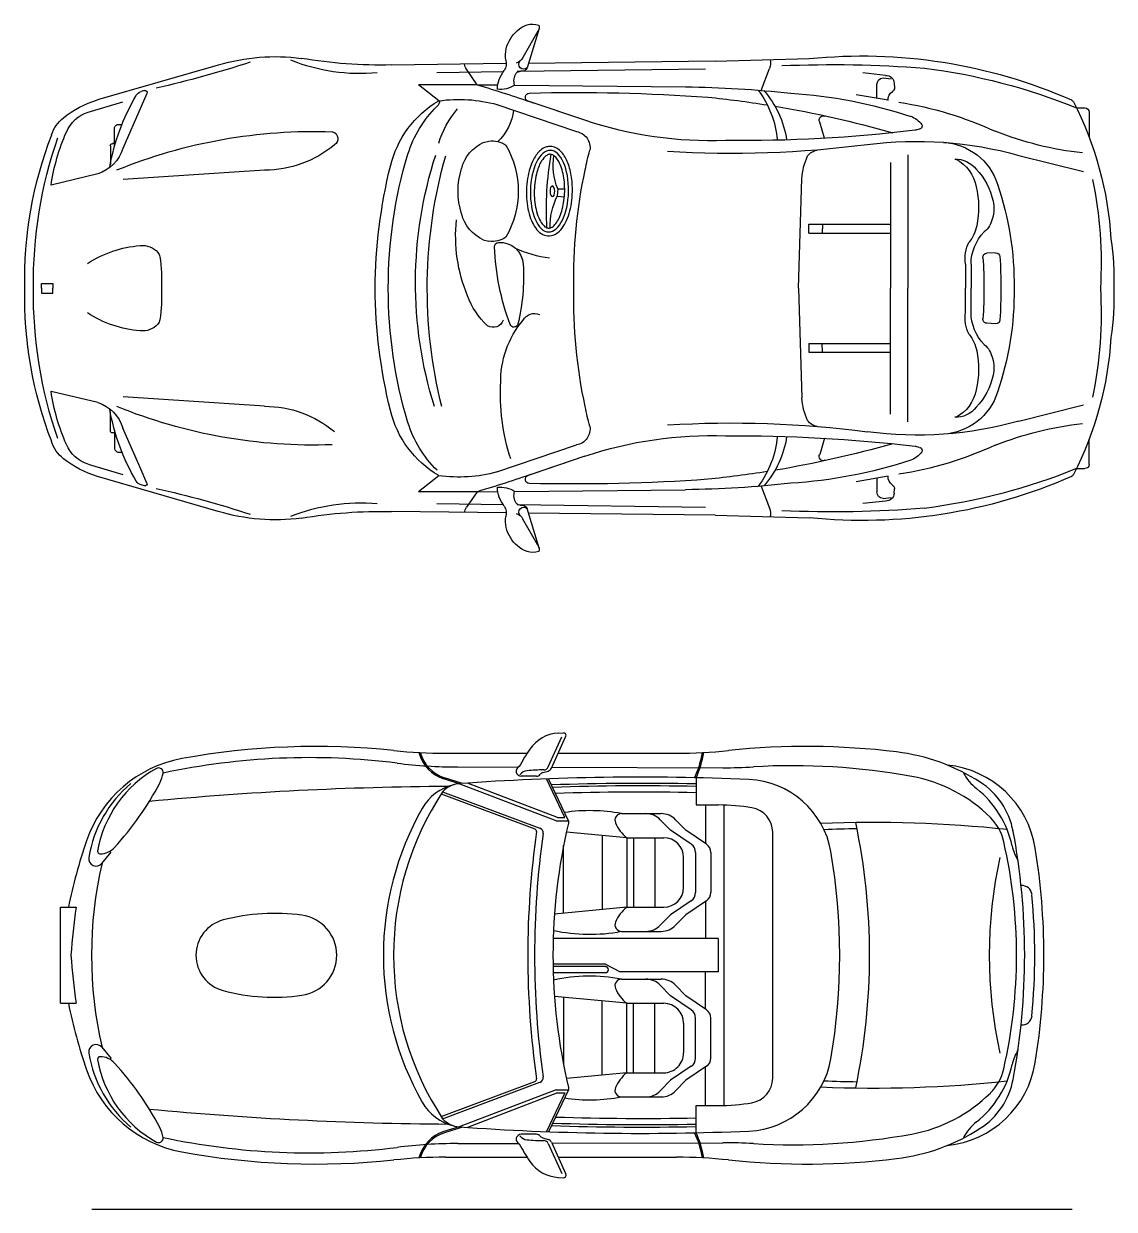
# Model space of a CAD drawing. Header units: millimetres. Extents: x -8431 to 21423, y 12317 to 28660.
# Drawn here: x -8431 to -2663, y 14747 to 21020 of the extents above; entities that cross this region are included whole.
import ezdxf

# ---------------------------------------------------------------- set-up
doc = ezdxf.new("R2010")
doc.units = ezdxf.units.MM

# ---------------------------------------------------------------- blocks, each defined once
blk = doc.blocks.new('Modena-planta')
for p, q in [((824.51, 47.86), (826.49, 41.31)), ((824.74, 47.37), (827.17, 43.05)), ((795.42, 42.43), (779.84, 42.85)), ((787.78, 37.61), (786.41, 41.25)), ((795.42, 42.43), (826.26, 42.07)), ((829.95, 42.03), (848.9, 41.8)), ((877.53, 41.8), (897.51, 36.03)), ((767.65, 39.68), (766.33, 39.52)), ((767.24, 40.07), (771, 40.49)), ((797, 41.12), (828.13, 40.7)), ((830.4, 40.67), (841.4, 40.53)), ((834.73, 38.53), (836.52, 41.1)), ((765.81, 38.77), (765.77, 38.05)), ((768.7, 36.29), (768.66, 38.57)), ((828.55, 38.47), (800.31, 38.2)), ((834.73, 38.53), (831.32, 38.5)), ((834.73, 38.53), (844.46, 38.52)), ((841.1, 35.88), (844.46, 38.52)), ((889.75, 37.57), (890.3, 37.4)), ((766.82, 35.96), (772.07, 36.89)), ((816.94, 32.66), (826.32, 35.83)), ((816.94, 32.66), (825.49, 35.56)), ((889.34, 37.1), (890.31, 34.94)), ((899.03, 33.99), (893.34, 35.71)), ((733.58, 34.03), (733.58, 29.86)), ((735.69, 34.71), (734.27, 34.71)), ((831.47, 35.26), (818.32, 30.79)), ((890.31, 34.94), (893.3, 28.02)), ((777.3, 29.69), (778.09, 32.36)), ((761.65, 31.2), (762.24, 31.03)), ((833.73, 28.98), (832.8, 29.19)), ((894.69, 28.8), (895.04, 28.8)), ((895.38, 28.45), (895.38, 25.33)), ((745.2, 26.86), (734.53, 24.17)), ((763.57, 26.95), (763.57, 4.89)), ((766.44, 25.7), (766.44, 4.89)), ((869.88, 24.41), (893.27, 22.86)), ((897.45, 23.81), (905.17, 21.93)), ((781.61, 4.89), (781.06, 23.02)), ((821.43, 21.33), (820.28, 21.35)), ((821.5, 20.12), (820.33, 20.02)), ((821.43, 21.33), (821.5, 20.12)), ((779.92, 15.46), (766.44, 15.46)), ((779.92, 14.02), (766.44, 14.02)), ((777.67, 15.46), (777.7, 14.02)), ((779.92, 14.02), (779.92, 15.46)), ((833.73, 12.9), (832.8, 12.68)), ((749.06, 10.75), (750.5, 10.67)), ((753.1, 8.89), (753.1, 4.89)), ((754.03, 8.89), (754.03, 4.89)), ((753.1, 0.88), (753.1, 4.89)), ((754.03, 0.88), (754.03, 4.89)), ((763.57, -17.18), (763.57, 4.89)), ((766.44, -15.92), (766.44, 4.89)), ((781.61, 4.89), (781.06, -13.24)), ((749.06, -0.97), (750.5, -0.9)), ((779.92, -4.25), (766.44, -4.25)), ((779.92, -5.68), (766.44, -5.68)), ((777.67, -5.68), (777.7, -4.25)), ((779.92, -4.25), (779.92, -5.68)), ((869.88, -14.63), (893.27, -13.09)), ((897.45, -14.03), (905.17, -12.16)), ((745.2, -17.09), (734.53, -14.39)), ((895.38, -18.68), (895.38, -15.56)), ((890.31, -25.16), (893.3, -18.24)), ((894.69, -19.02), (895.04, -19.02)), ((733.58, -24.25), (733.58, -20.08)), ((761.65, -21.43), (762.24, -21.26)), ((777.3, -19.91), (778.09, -22.59)), ((831.47, -25.49), (818.32, -21.02)), ((816.94, -22.88), (825.49, -25.78)), ((816.94, -22.88), (826.32, -26.06)), ((735.69, -24.93), (734.27, -24.93)), ((889.34, -27.32), (890.31, -25.16)), ((899.03, -24.22), (893.34, -25.93)), ((766.82, -26.18), (772.07, -27.11)), ((768.7, -26.51), (768.66, -28.79)), ((841.1, -26.11), (844.46, -28.75)), ((877.53, -32.03), (897.51, -26.25)), ((765.81, -28.99), (765.77, -28.27)), ((787.78, -27.83), (786.41, -31.48)), ((828.55, -28.7), (800.31, -28.43)), ((834.73, -28.75), (831.32, -28.72)), ((834.73, -28.75), (844.46, -28.75)), ((834.73, -28.75), (836.52, -31.33)), ((889.75, -27.79), (890.3, -27.62)), ((767.65, -29.9), (766.33, -29.74)), ((767.24, -30.3), (771, -30.71)), ((797, -31.34), (828.13, -30.93)), ((830.4, -30.9), (841.4, -30.75)), ((795.42, -32.66), (779.84, -33.08)), ((795.42, -32.66), (826.26, -32.29)), ((824.51, -38.08), (826.49, -31.53)), ((824.74, -37.59), (827.17, -33.28)), ((829.95, -32.25), (848.9, -32.03))]:
    blk.add_line(p, q)
for points in [[(894.69, 28.34), (894.69, 31.31, 0.414214), (894, 31.99), (893.46, 31.99), (893.46, 31.96)], [(894.69, -18.57), (894.69, -21.53, -0.414214), (894, -22.22), (893.46, -22.22), (893.46, -22.18)]]:
    blk.add_lwpolyline(points, format="xyb")
for points in [[(906.74, 4.89), (906.74, 5.7), (904.87, 5.7), (904.87, 4.89)], [(906.74, 4.89), (906.74, 4.08), (904.87, 4.08), (904.87, 4.89)]]:
    blk.add_lwpolyline(points)
for centre, radius, start, end in [((825.48, 48.02), 0.989, 157.6912, 221.2445), ((825.58, 45.5), 3.07, 72.7806, 109.2642), ((824.52, 43.26), 5.54, 353.2954, 69.1569), ((771.1, -42.55), 85.85, 84.1584, 113.7509), ((868.09, 9.91), 33.27, 73.5074, 97.3962), ((773.12, -57.02), 99.07, 97.139, 112.2047), ((776.19, -159.63), 201.5, 87.6665, 94.3783), ((788.76, 42.1), 2.5, 166.7145, 199.8759), ((827.04, 41.92), 0.821, 228.1542, 43.5109), ((827.38, 41.73), 0.986, 205.3911, 280.0377), ((828.85, 43.93), 1.89, 207.5664, 252.1554), ((832.3, 42.05), 2.35, 166.3556, 209.5931), ((834.08, 42.54), 2.83, 329.4671, 347.7786), ((850.61, 120.76), 78.97, 268.7586, 279.6194), ((854.06, 71.09), 30.72, 264.7854, 291.9365), ((926.27, 208.01), 174.33, 251.9488, 257.2443), ((767.12, 38.77), 1.31, 85.0326, 179.9541), ((767.54, 38.56), 1.13, 0.553, 84.1304), ((827.64, 39.89), 0.869, 39.7961, 95.7302), ((826.27, 39.2), 2.39, 342.3111, 31.6137), ((826.03, 37.59), 5.37, 1.9541, 37.933), ((766.45, 38), 0.685, 176.3456, 237.5535), ((765.22, 36.07), 1.61, 355.8715, 57.5535), ((802.54, -140.64), 178.85, 90.7161, 96.3071), ((799.02, 27.23), 15.58, 138.4316, 171.9744), ((801.56, 27.85), 16.51, 143.5837, 174.7269), ((818.6, -272.32), 309.58, 88.6079, 94.0767), ((899.44, -178.18), 226.16, 106.6244, 109.0838), ((830.96, 42.2), 4.44, 237.0185, 275.5285), ((889.65, 37.24), 0.343, 73.2112, 204.2134), ((889.91, 36.09), 1.37, 30.5826, 73.2112), ((786.84, 9.64), 56.97, 152.7606, 176.5741), ((736.8, 35.4), 0.685, 113.7509, 152.7606), ((774.22, -23.69), 60.04, 98.8134, 114.733), ((787.8, -41.71), 78.99, 93.5631, 108.2375), ((814.48, -138.74), 176.13, 95.8299, 99.0486), ((826.1, 36.48), 0.685, 288.6885, 88.6079), ((837.77, 12.36), 23.75, 81.9501, 105.4019), ((842.17, 35.91), 1.22, 180.4837, 229.1849), ((832.33, 21.05), 17.23, 13.5434, 59.4074), ((860.83, 18.9), 35.15, 9.7539, 30.5826), ((892.29, 19.22), 17.6, 51.9193, 72.7255), ((734.27, 34.03), 0.685, 90, 180), ((814.48, -138.74), 176.13, 99.4688, 105.9632), ((777.55, 32.74), 0.658, 324.7411, 114.9039), ((836.74, 35.08), 8.02, 185.3071, 227.7011), ((826.78, 24.74), 14.88, 16.0607, 41.1891), ((827.73, 21.25), 19.36, 17.5064, 45.1815), ((897.43, 28.6), 5.62, 22.1021, 73.4772), ((761.72, 31.73), 0.528, 158.0146, 262.2981), ((764.34, 29.73), 3.81, 109.3009, 144.7232), ((796.14, 94.58), 65.32, 267.8633, 288.5689), ((899.35, 28.41), 6.02, 17.8187, 50.8738), ((903.14, 33.07), 7.787548383930699e-14, 206.5651, 48.9089), ((728.39, 83.22), 56.32, 276.3998, 291.5773), ((762.43, 31.69), 0.685, 253.7177, 263.154), ((791.07, 270.23), 240.94, 263.154, 270.6259), ((818.75, 28.15), 2.67, 99.2868, 189.8466), ((858.95, 29.62), 1.18, 105.5992, 238.9171), ((858.72, 30.43), 0.343, 92.0196, 105.5992), ((861.75, -55.49), 86.31, 67.8501, 92.0196), ((870.95, 16.83), 34.61, 8.4815, 23.6567), ((833.37, 5.57), 74.73, 359.4999, 18.8676), ((842.97, 6.3), 66.56, 358.7827, 21.0849), ((762.04, -33.47), 62.64, 82.4692, 105.5959), ((758.24, 19.05), 9.98, 93.4868, 162.3128), ((792.75, 200.93), 173.77, 262.5595, 273.4806), ((778.08, 25.26), 2.53, 36.3012, 79.1614), ((784.08, 18.49), 33.34, 10.326, 16.0343), ((843.04, 20.94), 15.09, 149.7044, 210.2956), ((832.18, 25.52), 3.73, 80.4002, 125.574), ((831.22, 23.25), 6.25, 13.3116, 66.3333), ((869.88, 42.39), 17.98, 230.0554, 270), ((899.4, 29.88), 6.38, 197.001, 252.2227), ((895.04, 28.45), 0.343, 0, 90), ((758.44, 20.65), 6.26, 116.6068, 170.6088), ((755.64, 22), 4.24, 87.8012, 142.5746), ((771.13, 22.52), 9.94, 2.8669, 25.2217), ((811.95, 25.19), 10.23, 337.8423, 9.1594), ((771.95, 17.95), 51.35, 356.5807, 10.1872), ((762.55, 4.86), 80.44, 345.9558, 15.8231), ((776.43, 5.78), 68.5, 342.6325, 17.9509), ((772.67, 5.02), 76.76, 359.9029, 16.7019), ((759.88, 17.16), 10.63, 135.71, 168.467), ((735.33, 6.75), 83.45, 358.7219, 12.2566), ((825.88, 20.94), 12.03, 341.8329, 18.1671), ((763.27, 4.02), 88.36, 0.5599, 13.7884), ((801.02, 9.02), 69.42, 168.4802, 183.4102), ((796.58, 5.66), 50.59, 161.0551, 180.8751), ((766.34, 18.22), 14.49, 166.2322, 191.9186), ((811.18, 15.01), 11.52, 359.2306, 26.3417), ((755.18, 18.09), 5.85, 168.233, 196.0117), ((753.5, 17.26), 4.01, 191.2821, 229.9065), ((831.22, 18.63), 6.25, 293.6667, 346.6884), ((812.84, 13.5), 25.46, 337.2387, 6.0794), ((745.54, 8.88), 7.56, 0.1158, 44.6686), ((758.1, 16.33), 6.04, 190.5331, 219.0434), ((774.06, 6.53), 44.57, 171.5899, 182.1062), ((747.67, 9.67), 6.42, 353.0246, 26.442), ((831, 8.58), 3.89, 86.6701, 176.5012), ((832.18, 16.36), 3.73, 234.426, 279.5998), ((831.19, 11.78), 0.685, 357.6249, 86.6701), ((890.06, 8.58), 3.38, 83.1547, 138.6285), ((889.08, -6.34), 18.33, 56.7107, 85.6533), ((804.33, 5.83), 56.15, 175.6223, 180.9601), ((749.03, 10.06), 0.685, 87.1393, 175.6223), ((750.46, 9.99), 0.685, 355.5819, 87.1393), ((804.33, 5.83), 53.34, 175.5819, 181.0106), ((820.34, 28.79), 19.1, 277.3482, 295.039), ((789.69, 13.5), 42.22, 339.7622, 357.6249), ((914.17, 6.15), 27.26, 171.6595, 182.6593), ((888.56, 9.91), 1.37, 138.6285, 171.6595), ((860.94, 6.85), 33.87, 176.6754, 193.4558), ((774.06, 3.25), 44.57, 177.8938, 188.4101), ((801.02, 0.76), 69.42, 176.5898, 191.5198), ((796.58, 4.12), 50.59, 179.1249, 198.9449), ((804.33, 3.95), 56.15, 179.0399, 184.3777), ((804.33, 3.95), 53.34, 178.9894, 184.4181), ((735.33, 3.03), 83.45, 347.7434, 1.2781), ((772.67, 4.76), 76.76, 343.2981, 0.0971), ((763.27, 5.75), 88.36, 346.2116, 359.4401), ((914.17, 3.62), 27.26, 177.3407, 188.3405), ((914.17, 3.62), 27.26, 177.3407, 188.3405), ((833.37, 4.21), 74.73, 341.1324, 0.5001), ((842.97, 3.47), 66.56, 338.9151, 1.2173), ((825.03, 7.61), 11.97, 311.8768, 340.7114), ((745.54, 0.9), 7.56, 315.3314, 359.8842), ((747.67, 0.1), 6.42, 333.558, 6.9754), ((825.26, -1.41), 2.13, 28.9469, 112.8873), ((889.08, 16.12), 18.33, 274.3467, 303.2893), ((889.08, 16.12), 18.33, 274.3467, 303.2893), ((749.03, -0.29), 0.685, 184.3777, 272.8607), ((750.46, -0.21), 0.685, 272.8607, 4.4181), ((815.14, -10.53), 15.71, 358.6186, 40.283), ((828.66, -0.87), 0.685, 193.4558, 339.7622), ((832.08, 0.16), 1.74, 198.1036, 302.3205), ((888.56, -0.13), 1.37, 188.3405, 221.3715), ((888.56, -0.13), 1.37, 188.3405, 221.3715), ((890.06, 1.2), 3.38, 221.3715, 276.8453), ((890.06, 1.2), 3.38, 221.3715, 276.8453), ((786.84, 0.14), 56.97, 183.4259, 207.2394), ((758.1, -6.56), 6.04, 140.9566, 169.4669), ((753.5, -7.48), 4.01, 130.0935, 168.7179), ((766.34, -8.45), 14.49, 168.0814, 193.7678), ((755.18, -8.31), 5.85, 163.9883, 191.767), ((759.88, -7.38), 10.63, 191.533, 224.29), ((795.91, -12.49), 35, 341.9984, 3.2086), ((758.24, -9.28), 9.98, 197.6872, 266.5132), ((758.44, -10.87), 6.26, 189.3912, 243.3932), ((771.13, -12.75), 9.94, 334.7783, 357.1331), ((870.95, -7.05), 34.61, 336.3433, 351.5185), ((755.64, -12.22), 4.24, 217.4254, 272.1988), ((784.08, -8.71), 33.34, 343.9657, 349.674), ((832.33, -11.27), 17.23, 300.5926, 346.4566), ((869.88, -32.61), 17.98, 90, 129.9446), ((861.75, 65.26), 86.31, 267.9804, 292.1499), ((860.83, -9.13), 35.15, 329.4174, 350.2461), ((899.4, -20.1), 6.38, 107.7773, 162.999), ((728.39, -73.44), 56.32, 68.4227, 83.6002), ((762.04, 43.24), 62.64, 254.4041, 277.5308), ((792.75, -191.16), 173.77, 86.5194, 97.4405), ((778.08, -15.49), 2.53, 280.8386, 323.6988), ((827.73, -11.48), 19.36, 314.8185, 342.4936), ((791.07, -260.46), 240.94, 89.3741, 96.846), ((801.56, -18.07), 16.51, 185.2731, 216.4163), ((796.14, -84.8), 65.32, 71.4311, 92.1367), ((818.75, -18.38), 2.67, 170.1534, 260.7132), ((895.04, -18.68), 0.343, 270, 0), ((774.22, 33.47), 60.04, 245.267, 261.1866), ((761.72, -21.95), 0.528, 97.7019, 201.9854), ((762.43, -21.91), 0.685, 96.846, 106.2823), ((814.48, 148.52), 176.13, 254.0368, 260.5312), ((799.02, -17.46), 15.58, 188.0256, 221.5684), ((897.43, -18.82), 5.62, 286.5228, 337.8979), ((899.35, -18.63), 6.02, 309.1262, 342.1813), ((764.34, -19.95), 3.81, 215.2768, 250.6991), ((777.55, -22.97), 0.658, 245.0961, 35.2589), ((892.29, -9.44), 17.6, 287.2745, 308.0807), ((903.14, -23.3), 7.787548383930699e-14, 311.0911, 153.4349), ((734.27, -24.25), 0.685, 180, 270), ((773.12, 66.79), 99.07, 247.7953, 262.861), ((787.8, 51.48), 78.99, 251.7625, 266.4369), ((814.48, 148.52), 176.13, 260.9514, 264.1701), ((736.8, -25.63), 0.685, 207.2394, 246.2491), ((771.1, 52.33), 85.85, 246.2491, 275.8416), ((765.22, -26.29), 1.61, 302.4465, 4.1285), ((802.54, 150.41), 178.85, 263.6929, 269.2839), ((818.6, 282.1), 309.58, 265.9233, 271.3921), ((899.44, 187.95), 226.16, 250.9162, 253.3756), ((826.1, -26.71), 0.685, 271.3921, 71.3115), ((837.77, -2.59), 23.75, 254.5981, 278.0499), ((889.65, -27.46), 0.343, 155.7866, 286.7888), ((889.91, -26.31), 1.37, 286.7888, 329.4174), ((766.45, -28.23), 0.685, 122.4465, 183.6544), ((767.12, -28.99), 1.31, 180.0459, 274.9674), ((767.54, -28.78), 1.13, 275.8696, 359.447), ((826.27, -29.42), 2.39, 328.3863, 17.6889), ((830.96, -32.42), 4.44, 84.4715, 122.9815), ((826.03, -27.82), 5.37, 322.067, 358.0459), ((926.27, -198.23), 174.33, 102.7557, 108.0512), ((827.38, -31.95), 0.986, 79.9623, 154.6089), ((827.04, -32.14), 0.821, 316.4891, 131.8458), ((827.64, -30.12), 0.869, 264.2698, 320.2039), ((832.3, -32.28), 2.35, 150.4069, 193.6444), ((834.08, -32.77), 2.83, 12.2214, 30.5329), ((854.06, -61.32), 30.72, 68.0635, 95.2146), ((776.19, 169.41), 201.5, 265.6217, 272.3335), ((788.76, -32.33), 2.5, 160.1241, 193.2855), ((824.52, -33.48), 5.54, 290.8431, 6.7046), ((828.85, -34.15), 1.89, 107.8446, 152.4336), ((850.61, -110.98), 78.97, 80.3806, 91.2414), ((868.09, -0.13), 33.27, 262.6038, 286.4926), ((825.48, -38.25), 0.989, 138.7555, 202.3088), ((825.58, -35.73), 3.07, 250.7358, 287.2194)]:
    blk.add_arc(centre, radius, start, end)
for centre, major_axis, ratio in [((822.79, 20.94), (-0.14, 6.75), 0.466887), ((822.31, 20.92), (0.023, 0.879), 0.434056)]:
    blk.add_ellipse(centre, major_axis=major_axis, ratio=ratio)
for points, knots in [([(822.63, 28.34), (822.32, 28.33), (822.02, 28.25), (821.45, 27.98), (821.19, 27.79), (820.5, 27.13), (820.14, 26.55), (819.55, 25.18), (819.33, 24.38), (819.04, 22.68), (818.98, 21.77), (819.02, 19.6), (819.21, 18.34), (819.87, 16.15), (820.33, 15.21), (821.22, 14.22), (821.55, 13.96), (822.27, 13.6), (822.67, 13.52), (823.45, 13.58), (823.83, 13.72), (824.51, 14.16), (824.81, 14.46), (825.33, 15.18), (825.56, 15.6), (826.16, 17.01), (826.42, 18.15), (826.64, 20.56), (826.6, 21.83), (826.22, 24.2), (825.89, 25.3), (825.11, 26.8), (824.73, 27.31), (823.99, 27.95), (823.65, 28.14), (823.07, 28.31), (822.85, 28.34), (822.63, 28.34)], [0, 0, 0, 0, 0.205721, 0.205721, 0.411442, 0.411442, 0.797623, 0.797623, 1.183805, 1.183805, 1.569986, 1.569986, 2.107032, 2.107032, 2.644078, 2.644078, 2.905118, 2.905118, 3.166157, 3.166157, 3.427196, 3.427196, 3.688236, 3.688236, 3.949275, 3.949275, 4.474463, 4.474463, 4.999651, 4.999651, 5.524838, 5.524838, 5.887875, 5.887875, 6.138082, 6.138082, 6.283185, 6.283185, 6.283185, 6.283185]), ([(822.66, 27.05), (822.53, 27.05), (822.39, 27.01), (822.09, 26.85), (821.92, 26.73), (821.58, 26.36), (821.41, 26.12), (820.93, 25.22), (820.65, 24.41), (820.31, 22.56), (820.24, 21.54), (820.34, 19.51), (820.5, 18.52), (821.01, 16.8), (821.35, 16.09), (821.93, 15.33), (822.15, 15.13), (822.55, 14.88), (822.72, 14.83), (823.05, 14.82), (823.21, 14.86), (823.58, 15.08), (823.79, 15.27), (824.2, 15.8), (824.39, 16.14), (824.74, 16.96), (824.89, 17.43), (825.22, 18.88), (825.33, 19.96), (825.28, 22.1), (825.12, 23.16), (824.66, 24.82), (824.39, 25.46), (823.86, 26.31), (823.61, 26.59), (823.19, 26.91), (823.02, 26.99), (822.8, 27.04), (822.73, 27.05), (822.66, 27.05)], [0, 0, 0, 0, 0.227835, 0.227835, 0.455671, 0.455671, 0.683506, 0.683506, 1.155241, 1.155241, 1.626976, 1.626976, 2.098711, 2.098711, 2.570446, 2.570446, 2.845409, 2.845409, 3.120372, 3.120372, 3.395335, 3.395335, 3.670298, 3.670298, 3.945261, 3.945261, 4.220224, 4.220224, 4.717807, 4.717807, 5.21539, 5.21539, 5.614948, 5.614948, 5.920963, 5.920963, 6.16829, 6.16829, 6.283185, 6.283185, 6.283185, 6.283185])]:
    blk.add_open_spline(points, degree=3, knots=knots)

msp = doc.modelspace()

# ---------------------------------------------------------------- linework, layer by layer
for p, q in [((-5604.1, 17266.3), (-5576.7, 17268)), ((-5657.2, 17087), (-5585.2, 17246.1)), ((-5640.5, 17080), (-5563.9, 17249.5)), ((-6198.8, 17159.5), (-5769, 17159.5)), ((-5604.6, 17159.5), (-4977.6, 17159.5)), ((-6135.9, 17086.9), (-5815.1, 17086)), ((-5685.8, 17057), (-5656.9, 17065.7)), ((-5638, 17085.5), (-4734, 17083)), ((-6127.7, 16998.7), (-6208.3, 17023.7)), ((-6109.7, 16999.9), (-6206.4, 17030)), ((-5608.2, 16819.3), (-6084.5, 17001.7)), ((-5719.4, 17038.3), (-5799.9, 17038.3)), ((-5569.1, 16819.3), (-5666.2, 17023.8)), ((-5549.6, 16802.2), (-5655.1, 17024.2)), ((-4875.2, 17029.9), (-4875.2, 16886.1)), ((-6222.8, 16944.3), (-5727.3, 16759)), ((-6215.4, 16955.6), (-5701.1, 16763.2)), ((-5614.7, 16802.2), (-6127.7, 16998.7)), ((-4875.2, 16886.1), (-4755.8, 16886.1)), ((-4825.1, 16886.1), (-4825.1, 16681.9)), ((-4727, 15295.9), (-4727, 16885.6)), ((-5608.2, 16819.3), (-5569.1, 16819.3)), ((-5268.7, 16840.3), (-5058.9, 16840.3)), ((-5614.7, 16802.2), (-5549.6, 16802.2)), ((-5549.6, 16802.2), (-5549.6, 16789.9)), ((-5010.7, 16752.6), (-5064.2, 16808.1)), ((-4900.8, 16678.3), (-5010.7, 16752.6)), ((-4929.6, 16752.6), (-4983.1, 16808.1)), ((-4819.8, 16678.3), (-4929.6, 16752.6)), ((-5241.4, 16712.6), (-5560.5, 16742.7)), ((-5372.4, 16725), (-5372.4, 16332.6)), ((-5241.4, 16712.6), (-5241.4, 16345)), ((-5241.4, 16712.6), (-5046.1, 16712.6)), ((-5205.4, 16712.6), (-5205.4, 16345)), ((-5092.5, 16712.6), (-5092.5, 16345)), ((-4469.7, 15440.1), (-4469.7, 16741.5)), ((-8018.1, 16577.1), (-7969.2, 16636.3)), ((-5575.5, 16313.5), (-5575.5, 16671.1)), ((-4877.7, 16634.8), (-4877.7, 16422.8)), ((-4796.6, 16634.8), (-4796.6, 16422.8)), ((-4940.9, 16450.2), (-4940.9, 16607.4)), ((-4900.8, 16379.3), (-5010.7, 16305)), ((-4819.8, 16379.3), (-4929.6, 16305)), ((-4825.1, 16375.7), (-4825.1, 16179)), ((-8236.3, 16345), (-8154.3, 16345)), ((-8236.3, 15836.6), (-8236.3, 16345)), ((-5241.4, 16345), (-5624, 16308.9)), ((-5241.4, 16345), (-5046.1, 16345)), ((-5010.7, 16305), (-5064.2, 16249.5)), ((-4929.6, 16305), (-4983.1, 16249.5)), ((-5268.7, 16217.3), (-5058.9, 16217.3)), ((-4757.4, 16179), (-5630.6, 16179)), ((-4757.4, 16179), (-4757.4, 16002.6)), ((-5354.3, 16043.6), (-5631.6, 16043.6)), ((-5354.3, 16030.5), (-5631.3, 16030.5)), ((-5354.3, 15997.6), (-5630.5, 15997.6)), ((-5354.3, 16043.6), (-5275.6, 16002.6)), ((-4757.4, 16002.6), (-5275.6, 16002.6)), ((-4825.1, 15805.9), (-4825.1, 16002.6)), ((-5268.7, 15964.3), (-5058.9, 15964.3)), ((-5241.4, 15836.6), (-5624, 15872.7)), ((-5010.7, 15876.6), (-5064.2, 15932.1)), ((-4900.8, 15802.3), (-5010.7, 15876.6)), ((-4929.6, 15876.6), (-4983.1, 15932.1)), ((-4819.8, 15802.3), (-4929.6, 15876.6)), ((-8236.3, 15836.6), (-8154.3, 15836.6)), ((-5575.5, 15868.1), (-5575.5, 15510.5)), ((-5372.4, 15456.6), (-5372.4, 15848.9)), ((-5241.4, 15469), (-5241.4, 15836.6)), ((-5241.4, 15836.6), (-5046.1, 15836.6)), ((-5205.4, 15469), (-5205.4, 15836.6)), ((-5092.5, 15469), (-5092.5, 15836.6)), ((-4877.7, 15546.8), (-4877.7, 15758.7)), ((-4796.6, 15546.8), (-4796.6, 15758.7)), ((-4940.9, 15731.4), (-4940.9, 15574.2)), ((-8018.1, 15604.5), (-7969.2, 15545.3)), ((-4900.8, 15503.3), (-5010.7, 15429)), ((-4819.8, 15503.3), (-4929.6, 15429)), ((-4825.1, 15295.5), (-4825.1, 15499.6)), ((-5241.4, 15469), (-5560.5, 15438.9)), ((-5241.4, 15469), (-5046.1, 15469)), ((-6222.8, 15237.3), (-5727.3, 15422.6)), ((-6215.4, 15226), (-5701.1, 15418.4)), ((-5614.7, 15379.4), (-6127.7, 15182.9)), ((-5549.6, 15379.4), (-5655.1, 15157.3)), ((-5614.7, 15379.4), (-5549.6, 15379.4)), ((-5549.6, 15391.7), (-5549.6, 15379.4)), ((-5010.7, 15429), (-5064.2, 15373.5)), ((-4929.6, 15429), (-4983.1, 15373.5)), ((-5608.2, 15362.3), (-6084.5, 15179.9)), ((-5569.1, 15362.3), (-5666.2, 15157.8)), ((-5608.2, 15362.3), (-5569.1, 15362.3)), ((-5268.7, 15341.3), (-5058.9, 15341.3)), ((-4875.2, 15295.5), (-4755.8, 15295.5)), ((-4875.2, 15151.7), (-4875.2, 15295.5)), ((-6127.7, 15182.9), (-6208.3, 15157.8)), ((-6109.7, 15181.6), (-6206.4, 15151.6)), ((-5719.4, 15143.3), (-5799.9, 15143.3)), ((-5685.8, 15124.6), (-5656.9, 15115.9)), ((-6135.9, 15094.7), (-5815.1, 15095.6)), ((-5657.2, 15094.6), (-5585.2, 14935.5)), ((-5640.5, 15101.6), (-5563.9, 14932.1)), ((-5638, 15096.1), (-4734, 15098.5)), ((-6198.8, 15022.1), (-5769, 15022.1)), ((-5604.6, 15022.1), (-4977.6, 15022.1)), ((-5604.1, 14915.3), (-5576.7, 14913.6)), ((-8070.4, 14746.6), (-2885, 14746.6))]:
    msp.add_line(p, q)
for centre, major_axis, start_param, end_param in [((-5591.9, 17069.4), (-139.5, 139.5), -0.723484, 0.177744), ((-5575.9, 17254.9), (9.3, 9.3), 5.073375, 7.13049), ((-6885.5, 13250.2), (-2789.8, 2789.8), -0.890013, -0.604547), ((-4290.9, 13250.2), (-2789.8, 2789.8), -0.906363, -0.680783), ((-7476.8, 16484.3), (-465, 465), -0.604547, 0.456386), ((-6920.3, 13415.4), (-2631.1, 2631.1), -0.910357, -0.575767), ((-6198.8, 19789.7), (1859.8, 1859.8), 3.822376, 3.926991), ((-6149.7, 17212.1), (139.5, 139.5), 2.605794, 3.625154), ((-6149.7, 17212.1), (-134.8, 134.8), 1.045766, 2.054357), ((-5078.2, 16712.2), (-581.9, 581.9), 0.177744, 0.309936), ((-4977.6, 19789.7), (-1859.8, 1859.8), 2.356194, 2.46081), ((-5360.2, 17250.2), (372, 372), 5.065993, 5.331405), ((-5360.2, 17250.2), (376.7, 376.7), 5.071351, 5.334145), ((-3941.8, 16122.3), (743.9, 743.9), 0.212646, 0.664433), ((-7431, 16537.9), (437.1, 437.1), 1.289886, 2.186932), ((-7718.3, 17058.1), (16.9, 16.9), 5.36516, 7.57335), ((-6128.7, 19717.1), (1859.8, 1859.8), 3.802025, 3.924251), ((-5799.9, 17064.6), (18.6, 18.6), 1.175898, 3.926991), ((-5764.1, 17014.8), (-37.2, 37.2), -0.691765, 0.144758), ((-5677.3, 16089.9), (694.1, 694.1), 0.789215, 0.879032), ((-5681.1, 17097.8), (18.6, 18.6), 3.930813, 5.073375), ((-5664.5, 17090.9), (-18.6, 18.6), 2.64934, 3.502579), ((-4726.8, 19713.2), (-1859.8, 1859.8), 2.353454, 2.415204), ((-4364.3, 13576.3), (2487.2, 2487.2), 0.605031, 0.844403), ((-3599.8, 16573.8), (372, 372), 5.657617, 6.966546), ((-9167.9, 17771.9), (-1164.8, 1164.8), 3.187512, 3.440725), ((-7851, 17075.8), (-111.6, 111.6), 3.440725, 3.794363), ((-5169, 3672.8), (9447.2, 9447.2), 0.742468, 0.857218), ((-5719.4, 17064.6), (18.6, 18.6), 3.926991, 4.824596), ((-5678.2, 17031.8), (-18.6, 18.6), -0.492253, 0.112207), ((-5169, 3672.8), (-9423.9, 9423.9), -0.807442, -0.750071), ((-4615.4, 16560.9), (325.5, 325.5), 5.669171, 7.025654), ((-3874.8, 16260.4), (558, 558), 0.00225, 0.605031), ((-3227.7, 17178.4), (-186, 186), 1.273933, 1.684731), ((-3585.5, 16674.9), (279, 279), 5.683303, 6.495831), ((-7439.1, 16499.1), (465, 465), 1.489761, 2.188625), ((-6076.4, -1031.6), (-12739.2, 12739.2), -0.779241, -0.691405), ((-4904.8, 16090.8), (-1110.3, 1110.3), 0.202144, 1.368652), ((-6094.8, 16737.7), (-186, 186), -0.546602, 0.267716), ((-6119.2, 16870.5), (-90.8, 90.8), -0.71936, 0.061052), ((-5169, 3672.8), (9414.6, 9414.6), 0.763334, 0.820298), ((-5169, 3672.8), (9391.4, 9391.4), 0.763278, 0.819226), ((-3722.1, 16556.2), (-375.9, 375.9), 4.141972, 4.826319), ((-4755.8, 15834), (743.9, 743.9), 0.616691, 0.785398), ((-4958.8, 16090.8), (-1110.3, 1110.3), 0.267716, 1.30308), ((-5437.6, 15959.5), (633.9, 633.9), 0.597622, 0.934163), ((-5268.7, 16805), (-25, 25), -0.785398, 1.186702), ((-5139.9, 16735.1), (74.4, 74.4), 6.264669, 7.068583), ((-5058.9, 16735.1), (74.4, 74.4), 6.264669, 7.068583), ((-4601.2, 16741.5), (-93, 93), 3.926991, 5.32908), ((-3503.7, 16633.2), (-186, 186), 4.151142, 4.714639), ((-5732, 16746.7), (-9.3, 9.3), 3.786055, 5.13982), ((-5710.3, 16738.6), (18.6, 18.6), 5.357916, 6.710616), ((-2622.1, 16090.8), (2128.3, 2128.3), 2.121797, 2.590592), ((-5116.7, 16869.4), (-141.7, 141.7), 1.186702, 1.68447), ((-3936.9, 10085.9), (-4742.9, 4742.9), -0.891085, -0.743961), ((-3936.9, 10085.9), (4719.6, 4719.6), 0.798431, 0.824551), ((-7331.6, 16090.8), (2386.3, 2386.3), 5.288278, 5.707296), ((-6697.6, 16090.8), (-2518, 2518), 3.74148, 4.113916), ((-5330.1, 15751.4), (2069, 2069), 2.027182, 2.151921), ((-1109.1, 16090.8), (3292.3, 3292.3), 2.215259, 2.49713), ((-1109.1, 16090.8), (3267, 3267), 2.216341, 2.496048), ((-5046.1, 16607.4), (74.4, 74.4), 5.497787, 7.068583), ((-5882.9, 16090.8), (1911.5, 1911.5), 5.273635, 5.72194), ((-8028.1, 16639.9), (8.8, 8.8), 2.187404, 3.931703), ((-8028.5, 16732.7), (-74.4, 74.4), 2.360907, 3.187512), ((-4930.3, 16634.8), (37.2, 37.2), 5.497787, 6.474226), ((-4849.3, 16634.8), (-37.2, 37.2), 3.926991, 4.903429), ((-7331.6, 16090.8), (2274.7, 2274.7), 5.326396, 5.669178), ((-2945.7, 16725.8), (-186, 186), 1.000388, 1.319975), ((-6596.1, 16090.8), (2518, 2518), 5.33795, 5.657624), ((-5909.8, 16090.8), (1529.5, 1529.5), 2.128918, 2.583471), ((-8048.5, 16602.2), (27.9, 27.9), 2.188625, 4.844266), ((-926.3, 16090.8), (-1695.3, 1695.3), 0.567651, 1.003145), ((-5046.1, 16450.2), (74.4, 74.4), 3.926991, 5.497787), ((-3150.3, 16406.7), (37.2, 37.2), 5.587946, 7.171233), ((-4930.3, 16422.8), (-37.2, 37.2), 2.950549, 3.926991), ((-4849.3, 16422.8), (-37.2, 37.2), 2.950549, 3.926991), ((-6644.5, 16090.8), (2518, 2518), 5.407623, 5.587933), ((-4748.6, 15848.8), (2433.7, 2433.7), 2.211542, 2.285823), ((-7106.6, 15260.6), (743.9, 743.9), 0.645175, 1.045173), ((-5116.7, 16188.2), (141.7, 141.7), 1.457123, 1.954891), ((-7327.2, 16090.8), (-136.6, 136.6), -0.525641, 2.09642), ((-6989.4, 16090.8), (151.1, 151.1), 4.067193, 6.928329), ((-5268.7, 16252.6), (-25, 25), 0.384095, 2.356194), ((-5139.9, 16322.5), (-74.4, 74.4), 2.356194, 3.160111), ((-5058.9, 16322.5), (-74.4, 74.4), 2.356194, 3.160111), ((-5437.6, 17098.1), (633.9, 633.9), 3.711774, 4.114771), ((-4748.6, 16332.8), (2433.7, 2433.7), 2.426566, 2.500847), ((-5354.3, 16014), (11.6, 11.6), 3.926991, 7.068583), ((-5437.6, 15083.5), (633.9, 633.9), 0.597622, 1.000615), ((-5268.7, 15929), (25, 25), 0.785398, 2.757498), ((-5139.9, 15859.1), (74.4, 74.4), 6.264669, 7.068583), ((-5058.9, 15859.1), (74.4, 74.4), 6.264669, 7.068583), ((-7106.6, 16920.9), (743.9, 743.9), 3.667216, 4.067211), ((-5116.7, 15993.4), (-141.7, 141.7), 1.186702, 1.68447), ((-5330.1, 16430.2), (-2069, 2069), 0.989671, 1.11441), ((-5046.1, 15731.4), (-74.4, 74.4), 3.926991, 5.497787), ((-4930.3, 15758.7), (37.2, 37.2), 5.497787, 6.474226), ((-4849.3, 15758.7), (37.2, 37.2), 5.497787, 6.474226), ((-3150.3, 15774.9), (37.2, 37.2), 3.824348, 5.407623), ((-8048.5, 15579.4), (27.9, 27.9), 6.151308, 8.806949), ((-7439.1, 15682.5), (-465, 465), 0.952967, 1.651832), ((-5046.1, 15574.2), (-74.4, 74.4), 2.356194, 3.926991), ((-2945.7, 15455.8), (-186, 186), 0.250821, 0.570409), ((-8028.1, 15541.7), (-8.8, 8.8), -0.790118, 0.954189), ((-7431, 15643.7), (-437.1, 437.1), 0.95466, 1.851707), ((-8028.5, 15448.9), (74.4, 74.4), 6.237269, 7.063864), ((-9167.9, 14409.7), (1164.8, 1164.8), 5.984053, 6.237269), ((-4930.3, 15546.8), (-37.2, 37.2), 2.950549, 3.926991), ((-4849.3, 15546.8), (-37.2, 37.2), 2.950549, 3.926991), ((-4615.4, 15620.7), (325.5, 325.5), 3.969926, 5.326396), ((-3599.8, 15607.8), (372, 372), 4.029023, 5.33795), ((-3722.1, 15625.4), (-375.9, 375.9), 3.027658, 3.712001), ((-7476.8, 15697.3), (465, 465), 2.685207, 3.74614), ((-5732, 15434.9), (9.3, 9.3), 4.284958, 5.638722), ((-5710.3, 15443), (18.6, 18.6), 4.284958, 5.63764), ((-5116.7, 15312.1), (-141.7, 141.7), -0.113673, 0.384095), ((-4601.2, 15440.1), (-93, 93), 2.524898, 3.926991), ((-3585.5, 15506.7), (279, 279), 4.499738, 5.312276), ((-3503.7, 15548.4), (186, 186), 4.710138, 5.273635), ((-5268.7, 15376.6), (25, 25), 1.954891, 3.926991), ((-5139.9, 15446.5), (-74.4, 74.4), 2.356194, 3.160111), ((-5058.9, 15446.5), (-74.4, 74.4), 2.356194, 3.160111), ((-3936.9, 22095.7), (-4742.9, 4742.9), 2.31476, 2.461874), ((-3936.9, 22095.7), (4719.6, 4719.6), 3.887843, 3.913953), ((-6094.8, 15443.9), (186, 186), 2.873877, 3.688195), ((-5437.6, 16222.1), (-633.9, 633.9), 2.207423, 2.543974), ((-4755.8, 16347.6), (743.9, 743.9), 3.926991, 4.095694), ((-3874.8, 15921.2), (558, 558), 4.107353, 4.710138), ((-6076.4, 33213.2), (-12739.2, 12739.2), 2.262209, 2.350033), ((-6119.2, 15311.1), (-90.8, 90.8), 1.509745, 2.290151), ((-5169, 28508.8), (9447.2, 9447.2), 3.855171, 3.969926), ((-5169, 28508.8), (9423.9, 9423.9), 3.891665, 3.949034), ((-5169, 28508.8), (-9414.6, 9414.6), 2.321288, 2.378255), ((-5169, 28508.8), (-9391.4, 9391.4), 2.32237, 2.378308), ((-3227.7, 15003.2), (186, 186), 1.456861, 1.867659), ((-7718.3, 15123.5), (-16.9, 16.9), 1.851428, 4.059618), ((-7851, 15105.8), (111.6, 111.6), 5.630408, 5.984053), ((-6920.3, 18766.2), (-2631.1, 2631.1), 2.146563, 2.48116), ((-6149.7, 14969.5), (-139.5, 139.5), -0.483561, 0.535799), ((-6149.7, 14969.5), (134.8, 134.8), 1.087235, 2.095826), ((-5799.9, 15117), (-18.6, 18.6), -0.785398, 1.965695), ((-5764.1, 15166.8), (-37.2, 37.2), 1.426039, 2.262558), ((-5719.4, 15117), (-18.6, 18.6), 4.600182, 5.497787), ((-5678.2, 15149.8), (18.6, 18.6), 3.029385, 3.633845), ((-5360.2, 14931.4), (372, 372), 5.664178, 5.92959), ((-5360.2, 14931.4), (-376.7, 376.7), 4.090629, 4.353434), ((-4364.3, 18605.3), (-2487.2, 2487.2), 2.297185, 2.536557), ((-3941.8, 16059.3), (-743.9, 743.9), 2.477163, 2.928942), ((-6128.7, 12464.5), (-1859.8, 1859.8), -0.782658, -0.66044), ((-5078.2, 15469.4), (581.9, 581.9), 2.831657, 2.963848), ((-5677.3, 16091.7), (-694.1, 694.1), 2.262558, 2.352372), ((-5681.1, 15083.8), (18.6, 18.6), 5.922206, 7.064766), ((-5664.5, 15090.7), (-18.6, 18.6), 4.35141, 5.204642), ((-4726.8, 12468.3), (1859.8, 1859.8), 0.726394, 0.788138), ((-6885.5, 18931.4), (-2789.8, 2789.8), 2.175343, 2.46081), ((-6198.8, 12391.8), (1859.8, 1859.8), 0.785398, 0.890013), ((-5591.9, 15112.2), (139.5, 139.5), 2.963848, 3.865084), ((-4977.6, 12391.8), (-1859.8, 1859.8), -0.890013, -0.785398), ((-4290.9, 18931.4), (2789.8, 2789.8), 3.822376, 4.04796), ((-5575.9, 14926.7), (-9.3, 9.3), 2.294288, 4.351403)]:
    msp.add_ellipse(centre, major_axis=major_axis, ratio=1, start_param=start_param, end_param=end_param)

# ---------------------------------------------------------------- block references
at = {"xscale": -32, "yscale": 32, "zscale": 32}
msp.add_blockref('Modena-planta', (20678.9, 19463.7), dxfattribs=at)

doc.saveas('drawing.dxf')
